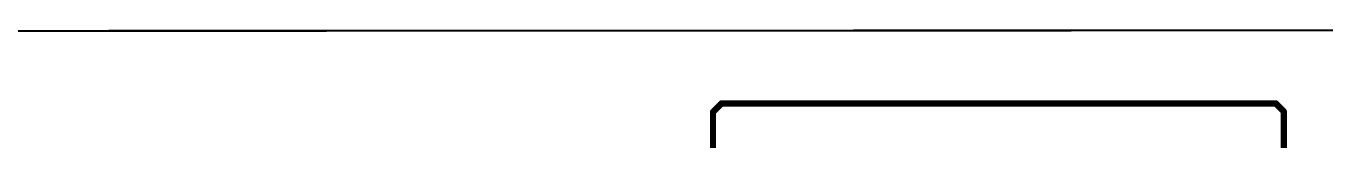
# Paper-space layout 'Лист1' of a CAD drawing. Header units: millimetres. Extents: x 20 to 579, y 6 to 381.
# Drawn here: x 104 to 166, y 343.3 to 348.6 of the extents above; entities that cross this region are included whole.
import ezdxf

# ---------------------------------------------------------------- set-up
doc = ezdxf.new("R2010")
doc.units = ezdxf.units.MM
doc.layers.add('Mechanical15', color=56, linetype='Continuous')
doc.layers.add('TopLayer', color=1, linetype='Continuous')

psp = doc.layouts.new('Лист1')

# ---------------------------------------------------------------- linework, layer by layer
at = {"layer": 'Mechanical15', "color": 18, "true_color": 0x000000, "const_width": 0.1}
psp.add_lwpolyline([(69.801, 348.46), (239.695, 348.536)], dxfattribs=at)
at = {"layer": 'TopLayer', "const_width": 0.3}
for points in [[(136.79, 344.612), (137.196, 345.019)], [(136.79, 341.814), (136.79, 344.612)], [(137.196, 345.019), (163.638, 345.019)], [(163.638, 345.019), (164.02, 344.637)], [(164.02, 330.778), (164.02, 344.637)]]:
    psp.add_lwpolyline(points, dxfattribs=at)
at = {"layer": 'TopLayer', "const_width": 0.15}
for points in [[(136.715, 344.612, 1), (136.865, 344.612, 1)], [(136.715, 344.612, 1), (136.865, 344.612, 1)], [(137.121, 345.019, 1), (137.271, 345.019, 1)], [(137.121, 345.019, 1), (137.271, 345.019, 1)], [(163.563, 345.019, 1), (163.713, 345.019, 1)], [(163.563, 345.019, 1), (163.713, 345.019, 1)], [(163.945, 344.637, 1), (164.095, 344.637, 1)], [(163.945, 344.637, 1), (164.095, 344.637, 1)]]:
    psp.add_lwpolyline(points, format="xyb", close=True, dxfattribs=at)

doc.saveas('drawing.dxf')
